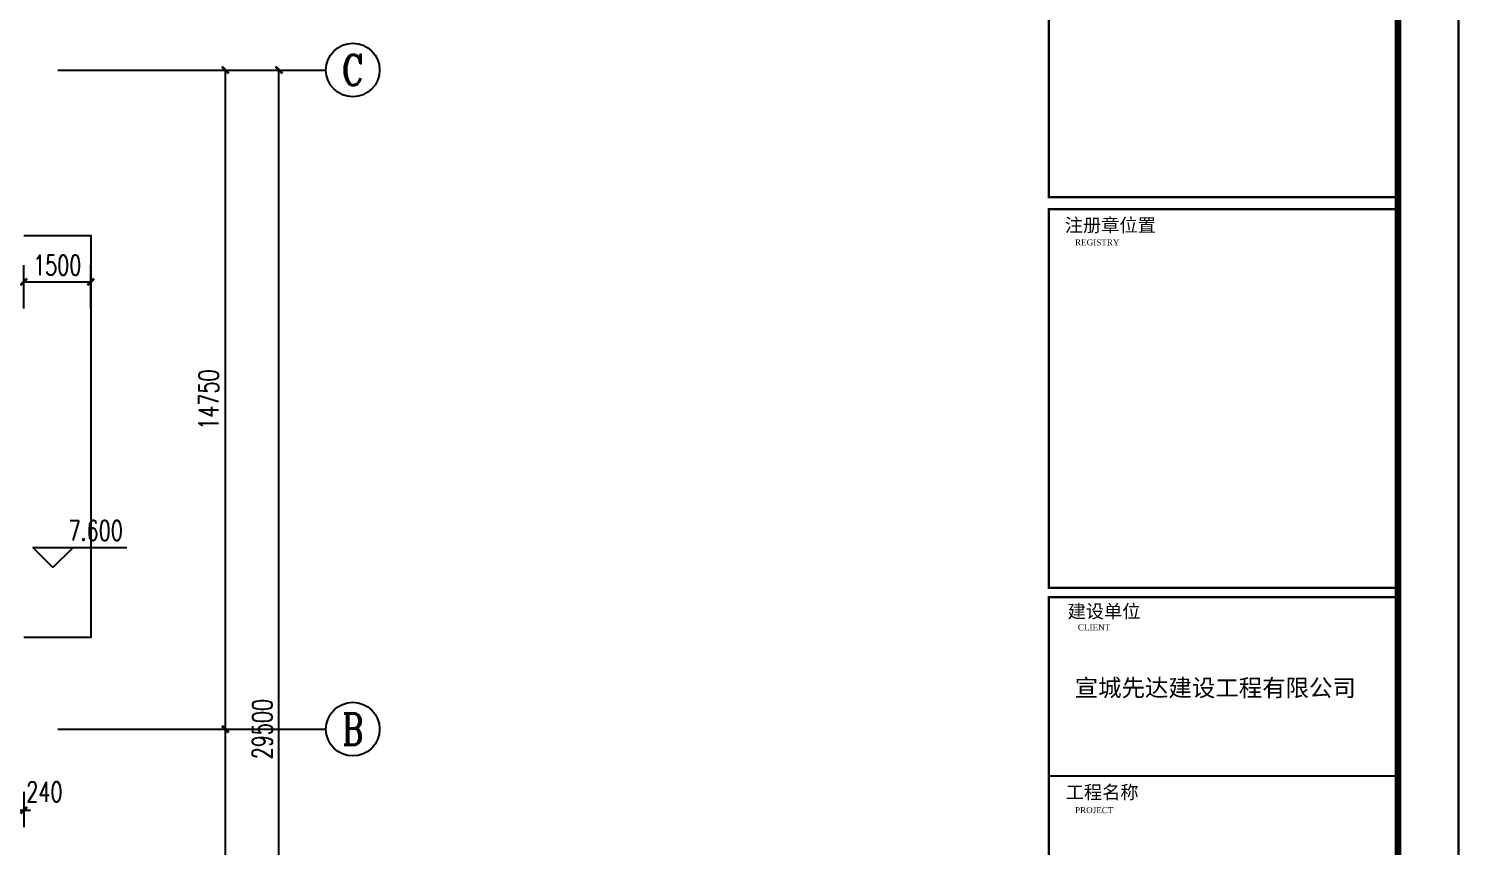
# Model space of a CAD drawing. Extents: x 54907 to 703237, y -798661 to -546661.
# Drawn here: x 456939 to 488916, y -704669 to -686367 of the extents above; entities that cross this region are included whole.
import ezdxf
from ezdxf.enums import TextEntityAlignment as Align

# ---------------------------------------------------------------- set-up
doc = ezdxf.new("R2010")
doc.units = 0
doc.header["$LTSCALE"] = 1000
doc.header["$MEASUREMENT"] = 0
for name, color, linetype in [('AXIS', 3, 'Continuous'), ('AXIS_TEXT', 7, 'Continuous'), ('DIM_ELEV', 3, 'Continuous'), ('PUB_DIM', 3, 'Continuous'), ('PUB_TEXT', 7, 'Continuous'), ('PUB_TITLE', 4, 'Continuous'), ('TEXT', 7, 'Continuous')]:
    doc.layers.add(name, color=color, linetype=linetype)
doc.layers.add('yichutu', color=7, linetype='Continuous', true_color=0xffffff, plot=False)
doc.styles.add('_TCH_AXIS', font='COMPLEX', dxfattribs={"bigfont": 'GBCBIG'})
doc.styles.add('_TCH_DIM', font='SIMPLEX', dxfattribs={"bigfont": 'GBCBIG'})
doc.styles.add('_TCH_DIM_T3', font='SIMPLEX', dxfattribs={"width": 0.705882, "bigfont": 'GBCBIG'})
doc.styles.add('COMPLEX', font='COMPLEX')
doc.styles.add('GHF', font='times.ttf')
doc.styles.add('STYLE1', font='simhei.ttf', dxfattribs={"width": 0.8})
doc.styles.add('仿宋', font='')
doc.styles.get('仿宋').set_extended_font_data('NSimSun')
doc.dimstyles.new('_TCH_ARCH&&150', dxfattribs={"dimtxt": 446.25, "dimasz": 150, "dimexe": 375, "dimexo": 450, "dimgap": 150, "dimtad": 1, "dimdec": 0, "dimzin": 0, "dimdsep": 46, "dimtxsty": '_TCH_DIM_T3', "dimblk": 'ARCHTICK', "dimcen": 0.09, "dimclrt": 7, "dimazin": 2, "dimtfac": 1, "dimtdec": 0, "dimtix": 1, "dimtmove": 2, "dimatfit": 3, "dimldrblk": 'ARCHTICK', "dimfxl": 0, "dimtolj": 1, "dimtzin": 0, "dimarcsym": 0})

# ---------------------------------------------------------------- blocks, each defined once
blk = doc.blocks.new('yct-1337-420-200550-63000-150-2010.0')
at = {"layer": 'yichutu', "color": 7, "true_color": 0xffffff}
blk.add_lwpolyline([(0, 0), (0, 63000), (200550, 63000), (200550, 0)], close=True, dxfattribs=at)
blk = doc.blocks.new('_ArchTick')
at = {"color": 0, "linetype": 'ByBlock', "const_width": 0.4}
blk.add_lwpolyline([(-0.5, -0.5), (0.5, 0.5)], dxfattribs=at)
blk = doc.blocks.new('*D85')
at = {"layer": 'Defpoints', "color": 0}
for p in [(456589, -703001), (456829, -703001), (456829, -703860)]:
    blk.add_point(p, dxfattribs=at)
at = {"layer": 'PUB_DIM', "color": 0, "lineweight": -2}
for p, q in [((456589, -703451), (456589, -704235)), ((456829, -703451), (456829, -704235)), ((456589, -703860), (456439, -703860)), ((456589, -703860), (456829, -703860)), ((456829, -703860), (456979, -703860))]:
    blk.add_line(p, q, dxfattribs=at)
at = {"layer": 'PUB_DIM', "color": 0, "lineweight": -2, "xscale": 150, "yscale": 150, "zscale": 150}
blk.add_blockref('_ArchTick', (456589, -703860), dxfattribs=at)
at = {"layer": 'PUB_DIM', "color": 0, "lineweight": -2, "xscale": 150, "yscale": 150, "zscale": 150, "rotation": 180}
blk.add_blockref('_ArchTick', (456829, -703860), dxfattribs=at)
at = {"layer": 'PUB_DIM', "color": 7, "insert": (457292, -703448), "char_height": 446.2, "attachment_point": 5, "style": '_TCH_DIM_T3'}
blk.add_mtext('\\A1;240', dxfattribs=at)
blk = doc.blocks.new('*D92')
at = {"layer": 'Defpoints', "color": 0}
for p in [(458329, -692037), (456829, -693081), (458329, -693081)]:
    blk.add_point(p, dxfattribs=at)
at = {"layer": 'PUB_DIM', "color": 0, "lineweight": -2}
for p, q in [((456829, -692631), (456829, -691662)), ((458329, -692631), (458329, -691662)), ((456829, -692037), (458329, -692037))]:
    blk.add_line(p, q, dxfattribs=at)
at = {"layer": 'PUB_DIM', "color": 0, "lineweight": -2, "xscale": 150, "yscale": 150, "zscale": 150, "rotation": 180}
blk.add_blockref('_ArchTick', (456829, -692037), dxfattribs=at)
at = {"layer": 'PUB_DIM', "color": 0, "lineweight": -2, "xscale": 150, "yscale": 150, "zscale": 150}
blk.add_blockref('_ArchTick', (458329, -692037), dxfattribs=at)
at = {"layer": 'PUB_DIM', "color": 7, "insert": (457579, -691664), "char_height": 446.2, "attachment_point": 5, "style": '_TCH_DIM_T3'}
blk.add_mtext('\\A1;1500', dxfattribs=at)
blk = doc.blocks.new('*D94')
at = {"layer": 'AXIS', "color": 0, "lineweight": -2}
for p, q in [((458039, -702045), (461714, -702045)), ((461339, -716795), (461339, -702045)), ((458039, -716795), (461714, -716795))]:
    blk.add_line(p, q, dxfattribs=at)
at = {"layer": 'Defpoints', "color": 0}
for p in [(457589, -702045), (461339, -702045), (457589, -716795)]:
    blk.add_point(p, dxfattribs=at)
at = {"layer": 'AXIS', "color": 0, "lineweight": -2, "xscale": 150, "yscale": 150, "zscale": 150}
for p, rotation in [((461339, -702045), 90), ((461339, -716795), 270)]:
    blk.add_blockref('_ArchTick', p, dxfattribs=dict(at, rotation=rotation))
at = {"layer": 'AXIS', "color": 7, "insert": (460966, -709420), "char_height": 446.2, "attachment_point": 5, "rotation": 90, "style": '_TCH_DIM_T3'}
blk.add_mtext('\\A1;14750', dxfattribs=at)
blk = doc.blocks.new('*D95')
at = {"layer": 'AXIS', "color": 0, "lineweight": -2}
for p, q in [((458039, -687295), (461714, -687295)), ((461339, -702045), (461339, -687295)), ((458039, -702045), (461714, -702045))]:
    blk.add_line(p, q, dxfattribs=at)
at = {"layer": 'Defpoints', "color": 0}
for p in [(457589, -687295), (461339, -687295), (457589, -702045)]:
    blk.add_point(p, dxfattribs=at)
at = {"layer": 'AXIS', "color": 0, "lineweight": -2, "xscale": 150, "yscale": 150, "zscale": 150}
for p, rotation in [((461339, -687295), 90), ((461339, -702045), 270)]:
    blk.add_blockref('_ArchTick', p, dxfattribs=dict(at, rotation=rotation))
at = {"layer": 'AXIS', "color": 7, "insert": (460966, -694670), "char_height": 446.2, "attachment_point": 5, "rotation": 90, "style": '_TCH_DIM_T3'}
blk.add_mtext('\\A1;14750', dxfattribs=at)
blk = doc.blocks.new('*D96')
at = {"layer": 'AXIS', "color": 0, "lineweight": -2}
for p, q in [((458039, -687295), (462914, -687295)), ((462539, -716795), (462539, -687295)), ((458039, -716795), (462914, -716795))]:
    blk.add_line(p, q, dxfattribs=at)
at = {"layer": 'Defpoints', "color": 0}
for p in [(457589, -687295), (462539, -687295), (457589, -716795)]:
    blk.add_point(p, dxfattribs=at)
at = {"layer": 'AXIS', "color": 0, "lineweight": -2, "xscale": 150, "yscale": 150, "zscale": 150}
for p, rotation in [((462539, -687295), 90), ((462539, -716795), 270)]:
    blk.add_blockref('_ArchTick', p, dxfattribs=dict(at, rotation=rotation))
at = {"layer": 'AXIS', "color": 7, "insert": (462166, -702045), "char_height": 446.2, "attachment_point": 5, "rotation": 90, "style": '_TCH_DIM_T3'}
blk.add_mtext('\\A1;29500', dxfattribs=at)
blk = doc.blocks.new('_AXISO')
blk.add_circle((0, 0), 0.5)
at = {"layer": 'AXIS_TEXT', "style": 'COMPLEX', "width": 1.041667}
blk.add_attdef('A', text='', height=0.56, dxfattribs=at).set_placement((-0.25, -0.28), (0.25, -0.28), align=Align.FIT)

msp = doc.modelspace()

# ---------------------------------------------------------------- linework, layer by layer
msp.add_lwpolyline([(456829.4, -690994.7), (458329.4, -690994.7), (458329.4, -699994.7), (456829.4, -699994.7)])
at = {"layer": 'AXIS'}
for p, q in [((457589.4, -687294.7), (463589.4, -687294.7)), ((457589.4, -702044.7), (463589.4, -702044.7))]:
    msp.add_line(p, q, dxfattribs=at)
at = {"layer": 'DIM_ELEV'}
for p, q in [((457483.8, -698430.7), (457033.8, -697980.7)), ((457033.8, -697980.7), (459136.6, -697980.7)), ((457483.8, -698430.7), (457933.8, -697980.7))]:
    msp.add_line(p, q, dxfattribs=at)
at = {"layer": 'PUB_TITLE'}
msp.add_line((488915.7, -735661.4), (488915.7, -672661.4), dxfattribs=at)
at = {"layer": 'PUB_TITLE', "color": 4}
msp.add_line((479757.6, -703090), (487605.7, -703090), dxfattribs=at)
at = {"layer": 'PUB_TITLE', "const_width": 150}
msp.add_lwpolyline([(292115.7, -734161.4), (487565.7, -734161.4), (487565.7, -674161.4), (292115.7, -674161.4)], close=True, dxfattribs=at)
at = {"layer": 'PUB_TITLE', "color": 4, "const_width": 52.8}
for points in [[(479757.6, -690139), (487605.7, -690139), (487605.7, -682106), (479757.6, -682106)], [(479757.6, -690407.6), (487605.7, -690407.6), (487605.7, -698882.2), (479757.6, -698882.2)], [(479757.6, -699092.7), (487605.7, -699092.7), (487605.7, -715969.9), (479757.6, -715969.9)]]:
    msp.add_lwpolyline(points, close=True, dxfattribs=at)

# ---------------------------------------------------------------- block references
at = {"layer": 'AXIS'}
ref = msp.add_blockref('_AXISO', (464189.4, -687294.7), dxfattribs=dict(at, xscale=1200, yscale=1200, zscale=1200))
ref.add_attrib('A', 'C', dxfattribs={"layer": 'AXIS_TEXT', "height": 683.5, "style": '_TCH_AXIS'}).set_placement((463945.2, -687636.4), (464433.5, -687636.4), align=Align.FIT)
ref = msp.add_blockref('_AXISO', (464189.4, -702044.7), dxfattribs=dict(at, xscale=1200, yscale=1200, zscale=1200))
ref.add_attrib('A', 'B', dxfattribs={"layer": 'AXIS_TEXT', "height": 698.9, "style": '_TCH_AXIS', "width": 0.823529}).set_placement((463956.4, -702394.1), (464422.3, -702394.1), align=Align.FIT)
at = {"layer": 'yichutu'}
msp.add_blockref('yct-1337-420-200550-63000-150-2010.0', (288365.7, -735661.4), dxfattribs=at)

# ---------------------------------------------------------------- texts
at = {"layer": 'DIM_ELEV', "color": 7, "style": '_TCH_DIM', "width": 0.705882}
msp.add_text('7.600', height=446.25, dxfattribs=at).set_placement((457831.6, -697823.2))
at = {"layer": 'PUB_TEXT'}
for s, height, style, p in [('注册章位置', 298.5, 'STYLE1', (480114.1, -690915.3)), ('REGISTRY', 134.32, 'GHF', (480342.6, -691218.4)), ('建设单位', 298.5, 'STYLE1', (480176.3, -699557.9)), ('CLIENT', 134.32, 'GHF', (480405.6, -699833)), ('工程名称', 298.5, 'STYLE1', (480133.8, -703605.2)), ('PROJECT', 134.32, 'GHF', (480342.5, -703924.4))]:
    msp.add_text(s, height=height, dxfattribs=dict(at, style=style)).set_placement(p)
at = {"layer": 'TEXT', "style": '仿宋'}
msp.add_text('宣城先达建设工程有限公司', height=384.235, dxfattribs=at).set_placement((480334.2, -701311.9))

# ---------------------------------------------------------------- dimensions: what is measured, and where the dimension line sits
at = {"layer": 'AXIS'}
for p1, p2, distance, picture, middle in [((457589.4, -702044.7), (457589.4, -687294.7), -3750, '*D95', (460966.2, -694669.7)), ((457589.4, -716794.7), (457589.4, -687294.7), -4950, '*D96', (462166.2, -702044.7)), ((457589.4, -716794.7), (457589.4, -702044.7), -3750, '*D94', (460966.2, -709419.7))]:
    dim = msp.add_aligned_dim(p1=p1, p2=p2, distance=distance, dimstyle='_TCH_ARCH&&150', dxfattribs=at)
    dim.commit()
    dim.dimension.update_dxf_attribs({"geometry": picture, "text_midpoint": middle})
at = {"layer": 'PUB_DIM'}
dim = msp.add_aligned_dim(p1=(456829.4, -693080.6), p2=(458329.4, -693080.6), distance=1043.5, dimstyle='_TCH_ARCH&&150', dxfattribs=at)
dim.commit()
dim.dimension.update_dxf_attribs({"geometry": '*D92', "text_midpoint": (457579.4, -691664)})
dim = msp.add_linear_dim(base=(456829.4, -703860.2), p1=(456589.4, -703000.8), p2=(456829.4, -703000.8), angle=0, dimstyle='_TCH_ARCH&&150', dxfattribs=at)
dim.commit()
dim.dimension.update_dxf_attribs({"geometry": '*D85', "text_midpoint": (457291.6, -703447.7), "dimtype": 129})

doc.saveas('drawing.dxf')
